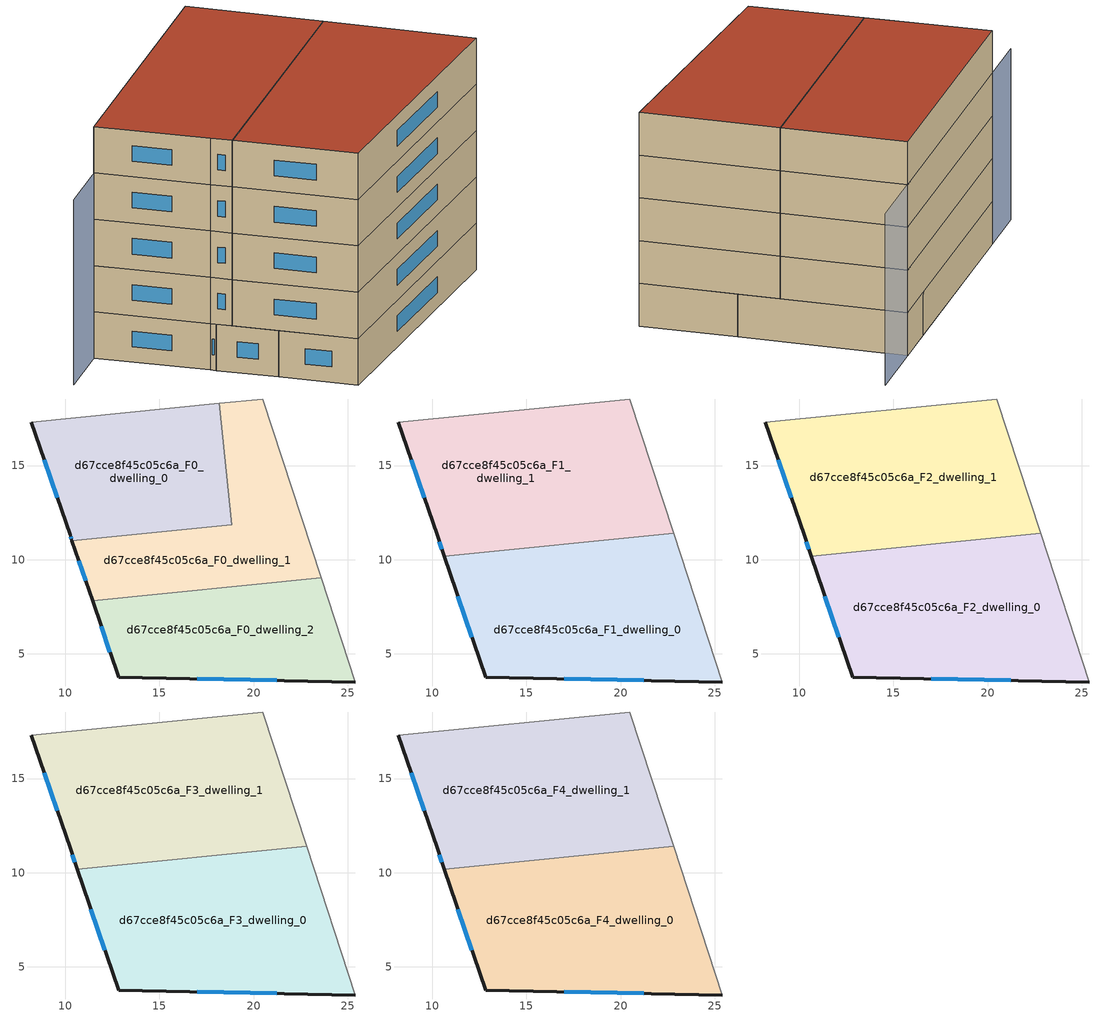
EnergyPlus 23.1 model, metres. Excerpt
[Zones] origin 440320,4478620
d67cce8f45c05c6a_F0_dwelling_0
 floor ground (EU_floor_Construction): 18.19,18.31 18.83,11.87 10.35,11.01 10.24,11.32 8.19,17.3 z0
 wall outside (EU_wall_Construction): 8.19,17.3 10.24,11.32 10.35,11.01 z0:3
 wall adiabatic (EU_wall_Construction): 18.19,18.31 8.19,17.3 z0:3
 wall to d67cce8f45c05c6a_F0_dwelling_1 (EU_wall_Construction): 10.35,11.01 18.83,11.87 18.19,18.31 z0:3
 window (EU_Window_Construction): 10.28,11.22 10.31,11.11 / 8.87,15.31 9.56,13.3 z0.99:2.01
d67cce8f45c05c6a_F0_dwelling_1
 floor ground (EU_floor_Construction): 20.5,18.54 23.6,9.02 11.44,7.8 10.35,11.01 18.83,11.87 18.19,18.31 z0
 wall outside (EU_wall_Construction): 10.35,11.01 11.44,7.8 z0:3
 wall adiabatic (EU_wall_Construction): 23.6,9.02 20.5,18.54 18.19,18.31 z0:3
 wall to d67cce8f45c05c6a_F0_dwelling_2 (EU_wall_Construction): 11.44,7.8 23.6,9.02 z0:3
 window (EU_Window_Construction): 10.71,9.95 11.08,8.87 z0.99:2.01
d67cce8f45c05c6a_F0_dwelling_2
 floor ground (EU_floor_Construction): 23.6,9.02 25.4,3.49 12.83,3.74 11.44,7.8 z0
 wall outside (EU_wall_Construction): 11.44,7.8 12.83,3.74 25.4,3.49 z0:3
 wall adiabatic (EU_wall_Construction): 25.4,3.49 23.6,9.02 z0:3
 window (EU_Window_Construction): 17,3.66 21.23,3.57 / 11.9,6.45 12.37,5.09 z0.99:2.01
d67cce8f45c05c6a_F1_dwelling_0
 floor to d67cce8f45c05c6a_F0_dwelling_2 (EU_floor_Construction): 23.6,9.02 25.4,3.49 12.83,3.74 11.44,7.8 z3
 floor to d67cce8f45c05c6a_F0_dwelling_1 (EU_floor_Construction): 22.82,11.41 23.6,9.02 11.44,7.8 10.63,10.19 z3
 wall outside (EU_wall_Construction): 10.63,10.19 12.83,3.74 25.4,3.49 z3:6
 wall to d67cce8f45c05c6a_F1_dwelling_1 (EU_wall_Construction): 22.82,11.41 10.63,10.19 z3:6
 wall adiabatic (EU_wall_Construction): 25.4,3.49 22.82,11.41 z3:6
 window (EU_Window_Construction): 11.36,8.05 12.1,5.88 / 17,3.66 21.23,3.57 z3.99:5.01
d67cce8f45c05c6a_F1_dwelling_1
 floor to d67cce8f45c05c6a_F0_dwelling_0 (EU_floor_Construction): 18.19,18.31 18.83,11.87 10.35,11.01 10.24,11.32 8.19,17.3 z3
 floor to d67cce8f45c05c6a_F0_dwelling_1 (EU_floor_Construction): 20.5,18.54 22.82,11.41 10.63,10.19 10.35,11.01 18.83,11.87 18.19,18.31 z3
 wall outside (EU_wall_Construction): 8.19,17.3 10.24,11.32 10.63,10.19 z3:6
 wall adiabatic (EU_wall_Construction): 22.82,11.41 20.5,18.54 8.19,17.3 z3:6
 window (EU_Window_Construction): 10.37,10.94 10.5,10.56 / 8.87,15.31 9.56,13.3 z3.99:5.01
d67cce8f45c05c6a_F2_dwelling_0
 floor to d67cce8f45c05c6a_F1_dwelling_0 (EU_floor_Construction): 22.82,11.41 25.4,3.49 12.83,3.74 10.63,10.19 z6
 wall outside (EU_wall_Construction): 10.63,10.19 12.83,3.74 25.4,3.49 z6:9
 wall to d67cce8f45c05c6a_F2_dwelling_1 (EU_wall_Construction): 22.82,11.41 10.63,10.19 z6:9
 wall adiabatic (EU_wall_Construction): 25.4,3.49 22.82,11.41 z6:9
 window (EU_Window_Construction): 11.36,8.05 12.1,5.88 / 17,3.66 21.23,3.57 z6.99:8.01
d67cce8f45c05c6a_F2_dwelling_1
 floor to d67cce8f45c05c6a_F1_dwelling_1 (EU_floor_Construction): 20.5,18.54 22.82,11.41 10.63,10.19 10.24,11.32 8.19,17.3 z6
 wall outside (EU_wall_Construction): 8.19,17.3 10.24,11.32 10.63,10.19 z6:9
 wall adiabatic (EU_wall_Construction): 22.82,11.41 20.5,18.54 8.19,17.3 z6:9
 window (EU_Window_Construction): 10.37,10.94 10.5,10.56 / 8.87,15.31 9.56,13.3 z6.99:8.01
d67cce8f45c05c6a_F3_dwelling_0
 floor to d67cce8f45c05c6a_F2_dwelling_0 (EU_floor_Construction): 22.82,11.41 25.4,3.49 12.83,3.74 10.63,10.19 z9
 wall outside (EU_wall_Construction): 10.63,10.19 12.83,3.74 25.4,3.49 z9:12
 wall to d67cce8f45c05c6a_F3_dwelling_1 (EU_wall_Construction): 22.82,11.41 10.63,10.19 z9:12
 wall adiabatic (EU_wall_Construction): 25.4,3.49 22.82,11.41 z9:12
 window (EU_Window_Construction): 11.36,8.05 12.1,5.88 / 17,3.66 21.23,3.57 z9.99:11.01
d67cce8f45c05c6a_F3_dwelling_1
 floor to d67cce8f45c05c6a_F2_dwelling_1 (EU_floor_Construction): 20.5,18.54 22.82,11.41 10.63,10.19 10.24,11.32 8.19,17.3 z9
 wall outside (EU_wall_Construction): 8.19,17.3 10.24,11.32 10.63,10.19 z9:12
 wall adiabatic (EU_wall_Construction): 22.82,11.41 20.5,18.54 8.19,17.3 z9:12
 window (EU_Window_Construction): 10.37,10.94 10.5,10.56 / 8.87,15.31 9.56,13.3 z9.99:11.01
d67cce8f45c05c6a_F4_dwelling_0
 floor to d67cce8f45c05c6a_F3_dwelling_0 (EU_floor_Construction): 22.82,11.41 25.4,3.49 12.83,3.74 10.63,10.19 z12
 wall outside (EU_wall_Construction): 10.63,10.19 12.83,3.74 25.4,3.49 z12:15
 wall to d67cce8f45c05c6a_F4_dwelling_1 (EU_wall_Construction): 22.82,11.41 10.63,10.19 z12:15
 wall adiabatic (EU_wall_Construction): 25.4,3.49 22.82,11.41 z12:15
 window (EU_Window_Construction): 11.36,8.05 12.1,5.88 / 17,3.66 21.23,3.57 z12.99:14.01
 roof outside (EU_roof_Construction): 25.4,3.49 22.82,11.41 10.63,10.19 12.83,3.74 z15
d67cce8f45c05c6a_F4_dwelling_1
 floor to d67cce8f45c05c6a_F3_dwelling_1 (EU_floor_Construction): 20.5,18.54 22.82,11.41 10.63,10.19 10.24,11.32 8.19,17.3 z12
 wall outside (EU_wall_Construction): 8.19,17.3 10.24,11.32 10.63,10.19 z12:15
 wall adiabatic (EU_wall_Construction): 22.82,11.41 20.5,18.54 8.19,17.3 z12:15
 window (EU_Window_Construction): 10.37,10.94 10.5,10.56 / 8.87,15.31 9.56,13.3 z12.99:14.01
 roof outside (EU_roof_Construction): 22.82,11.41 20.5,18.54 8.19,17.3 10.24,11.32 10.63,10.19 z15
shading: 23.75,18.87 5.46,17.02 z0:12
[Building]
EU S2 Campaign: North Axis=0; Terrain=City; Solar Distribution=FullExterior
[Site:Location]
Madrid: Latitude=40.5; Longitude=-3.5; Time Zone=1; Elevation=609
[SizingPeriod:WeatherFileDays]
AnnualSizingPeriod: Begin Month=1; Begin Day of Month=1; End Month=12; End Day of Month=31; Day of Week for Start Day=Monday; Use Weather File Daylight Saving Period=No; Use Weather File Rain and Snow Indicators=No
[MATERIAL]
EU_InternalMass_Material: Roughness=MediumRough; Thickness=0.1; Conductivity=1; Density=1800; Specific Heat=900; Thermal Absorptance=0.9; Solar Absorptance=0.7; Visible Absorptance=0.7
[MATERIAL:NOMASS] Roughness=MediumRough; Thermal Absorptance=0.9; Solar Absorptance=0.7; Visible Absorptance=0.7
Name | Thermal Resistance
EU_wall_NoMass | 0.609216
EU_roof_NoMass | 0.513268
EU_floor_NoMass | 0.568163
[WINDOWMATERIAL:SIMPLEGLAZINGSYSTEM]
EU_Window_SimpleGlazing: UFactor=5.50606; Solar Heat Gain Coefficient=0.85; Visible Transmittance=0.85
[CONSTRUCTION]
EU_wall_Construction: EU_wall_NoMass
EU_roof_Construction: EU_roof_NoMass
EU_floor_Construction: EU_floor_NoMass
EU_InternalMass_Construction: EU_InternalMass_Material
EU_Window_Construction: EU_Window_SimpleGlazing
[ZONE] Type=1; Multiplier=1; Ceiling Height=autocalculate; Floor Area=autocalculate; Part of Total Floor Area=Yes
Name | Volume
d67cce8f45c05c6a_F0_dwelling_0 | 180.308
d67cce8f45c05c6a_F1_dwelling_0; d67cce8f45c05c6a_F2_dwelling_0; d67cce8f45c05c6a_F3_dwelling_0; d67cce8f45c05c6a_F4_dwelling_0 | 270.468
d67cce8f45c05c6a_F0_dwelling_1 | 180.305
d67cce8f45c05c6a_F1_dwelling_1; d67cce8f45c05c6a_F2_dwelling_1; d67cce8f45c05c6a_F3_dwelling_1; d67cce8f45c05c6a_F4_dwelling_1 | 270.457
d67cce8f45c05c6a_F0_dwelling_2 | 180.304
[INTERNALMASS] Construction=EU_InternalMass_Construction
Name | Zone or ZoneList | Surface Area
d67cce8f45c05c6a_F0_dwelling_0_EU_InternalMass | d67cce8f45c05c6a_F0_dwelling_0 | 60.1037
d67cce8f45c05c6a_F0_dwelling_1_EU_InternalMass | d67cce8f45c05c6a_F0_dwelling_1 | 60.1017
d67cce8f45c05c6a_F0_dwelling_2_EU_InternalMass | d67cce8f45c05c6a_F0_dwelling_2 | 60.1038
d67cce8f45c05c6a_F1_dwelling_0_EU_InternalMass | d67cce8f45c05c6a_F1_dwelling_0 | 90.1559
d67cce8f45c05c6a_F1_dwelling_1_EU_InternalMass | d67cce8f45c05c6a_F1_dwelling_1 | 90.1522
d67cce8f45c05c6a_F2_dwelling_0_EU_InternalMass | d67cce8f45c05c6a_F2_dwelling_0 | 90.1559
d67cce8f45c05c6a_F2_dwelling_1_EU_InternalMass | d67cce8f45c05c6a_F2_dwelling_1 | 90.1522
d67cce8f45c05c6a_F3_dwelling_0_EU_InternalMass | d67cce8f45c05c6a_F3_dwelling_0 | 90.1559
d67cce8f45c05c6a_F3_dwelling_1_EU_InternalMass | d67cce8f45c05c6a_F3_dwelling_1 | 90.1522
d67cce8f45c05c6a_F4_dwelling_0_EU_InternalMass | d67cce8f45c05c6a_F4_dwelling_0 | 90.1559
d67cce8f45c05c6a_F4_dwelling_1_EU_InternalMass | d67cce8f45c05c6a_F4_dwelling_1 | 90.1522
[OTHEREQUIPMENT] Fuel Type=Electricity; Design Level Calculation Method=Watts/Area; Power per Zone Floor Area=1; Fraction Latent=0; Fraction Radiant=0; Fraction Lost=0; Carbon Dioxide Generation Rate=0; EndUse Subcategory=EU_Step8_InternalGains
Name | Zone or ZoneList or Space or SpaceList | Schedule
EU_Step8_InternalGain_d67cce8f45c05c6a_F0_dwelling_0_f000 | d67cce8f45c05c6a_F0_dwelling_0 | EU_Step8_GainSchedule_d67cce8f45c05c6a_F0_dwelling_0_f000
EU_Step8_InternalGain_d67cce8f45c05c6a_F0_dwelling_1_f000 | d67cce8f45c05c6a_F0_dwelling_1 | EU_Step8_GainSchedule_d67cce8f45c05c6a_F0_dwelling_1_f000
EU_Step8_InternalGain_d67cce8f45c05c6a_F0_dwelling_2_f000 | d67cce8f45c05c6a_F0_dwelling_2 | EU_Step8_GainSchedule_d67cce8f45c05c6a_F0_dwelling_2_f000
EU_Step8_InternalGain_d67cce8f45c05c6a_F1_dwelling_0_f000 | d67cce8f45c05c6a_F1_dwelling_0 | EU_Step8_GainSchedule_d67cce8f45c05c6a_F1_dwelling_0_f000
EU_Step8_InternalGain_d67cce8f45c05c6a_F1_dwelling_1_f000 | d67cce8f45c05c6a_F1_dwelling_1 | EU_Step8_GainSchedule_d67cce8f45c05c6a_F1_dwelling_1_f000
EU_Step8_InternalGain_d67cce8f45c05c6a_F2_dwelling_0_f000 | d67cce8f45c05c6a_F2_dwelling_0 | EU_Step8_GainSchedule_d67cce8f45c05c6a_F2_dwelling_0_f000
EU_Step8_InternalGain_d67cce8f45c05c6a_F2_dwelling_1_f000 | d67cce8f45c05c6a_F2_dwelling_1 | EU_Step8_GainSchedule_d67cce8f45c05c6a_F2_dwelling_1_f000
EU_Step8_InternalGain_d67cce8f45c05c6a_F3_dwelling_0_f000 | d67cce8f45c05c6a_F3_dwelling_0 | EU_Step8_GainSchedule_d67cce8f45c05c6a_F3_dwelling_0_f000
EU_Step8_InternalGain_d67cce8f45c05c6a_F3_dwelling_1_f000 | d67cce8f45c05c6a_F3_dwelling_1 | EU_Step8_GainSchedule_d67cce8f45c05c6a_F3_dwelling_1_f000
EU_Step8_InternalGain_d67cce8f45c05c6a_F4_dwelling_0_f000 | d67cce8f45c05c6a_F4_dwelling_0 | EU_Step8_GainSchedule_d67cce8f45c05c6a_F4_dwelling_0_f000
EU_Step8_InternalGain_d67cce8f45c05c6a_F4_dwelling_1_f000 | d67cce8f45c05c6a_F4_dwelling_1 | EU_Step8_GainSchedule_d67cce8f45c05c6a_F4_dwelling_1_f000
[ZONEVENTILATION:DESIGNFLOWRATE] Schedule=EU_AlwaysOn; Design Flow Rate Calculation Method=AirChanges/Hour; Air Changes per Hour=0.752966; Ventilation Type=Natural; Fan Pressure Rise=0; Fan Total Efficiency=1; Constant Term Coefficient=1; Temperature Term Coefficient=0; Velocity Term Coefficient=0; Velocity Squared Term Coefficient=0; Minimum Indoor Temperature=-100; Maximum Indoor Temperature=100; Delta Temperature=-100; Minimum Outdoor Temperature=-100; Maximum Outdoor Temperature=100; Maximum Wind Speed=40
Name | Zone or ZoneList or Space or SpaceList
EU_ConstantAir_d67cce8f45c05c6a_F0_dwelling_0 | d67cce8f45c05c6a_F0_dwelling_0
EU_ConstantAir_d67cce8f45c05c6a_F0_dwelling_1 | d67cce8f45c05c6a_F0_dwelling_1
EU_ConstantAir_d67cce8f45c05c6a_F0_dwelling_2 | d67cce8f45c05c6a_F0_dwelling_2
EU_ConstantAir_d67cce8f45c05c6a_F1_dwelling_0 | d67cce8f45c05c6a_F1_dwelling_0
EU_ConstantAir_d67cce8f45c05c6a_F1_dwelling_1 | d67cce8f45c05c6a_F1_dwelling_1
EU_ConstantAir_d67cce8f45c05c6a_F2_dwelling_0 | d67cce8f45c05c6a_F2_dwelling_0
EU_ConstantAir_d67cce8f45c05c6a_F2_dwelling_1 | d67cce8f45c05c6a_F2_dwelling_1
EU_ConstantAir_d67cce8f45c05c6a_F3_dwelling_0 | d67cce8f45c05c6a_F3_dwelling_0
EU_ConstantAir_d67cce8f45c05c6a_F3_dwelling_1 | d67cce8f45c05c6a_F3_dwelling_1
EU_ConstantAir_d67cce8f45c05c6a_F4_dwelling_0 | d67cce8f45c05c6a_F4_dwelling_0
EU_ConstantAir_d67cce8f45c05c6a_F4_dwelling_1 | d67cce8f45c05c6a_F4_dwelling_1
[HVACTEMPLATE:THERMOSTAT] Constant Heating Setpoint=20; Constant Cooling Setpoint=50
EU_HeatOnly_d67cce8f45c05c6a_F0_dwelling_0; EU_HeatOnly_d67cce8f45c05c6a_F0_dwelling_1; EU_HeatOnly_d67cce8f45c05c6a_F0_dwelling_2; EU_HeatOnly_d67cce8f45c05c6a_F1_dwelling_0; EU_HeatOnly_d67cce8f45c05c6a_F1_dwelling_1; EU_HeatOnly_d67cce8f45c05c6a_F2_dwelling_0; EU_HeatOnly_d67cce8f45c05c6a_F2_dwelling_1; EU_HeatOnly_d67cce8f45c05c6a_F3_dwelling_0; EU_HeatOnly_d67cce8f45c05c6a_F3_dwelling_1; EU_HeatOnly_d67cce8f45c05c6a_F4_dwelling_0; EU_HeatOnly_d67cce8f45c05c6a_F4_dwelling_1
[HVACTEMPLATE:ZONE:IDEALLOADSAIRSYSTEM] System Availability Schedule=EU_AlwaysOn; Maximum Heating Supply Air Temperature=50; Minimum Cooling Supply Air Temperature=13; Maximum Heating Supply Air Humidity Ratio=0.0156; Minimum Cooling Supply Air Humidity Ratio=0.0077; Heating Limit=NoLimit; Cooling Limit=NoLimit; Heating Availability Schedule=EU_AlwaysOn; Cooling Availability Schedule=EU_CoolingOff; Dehumidification Control Type=ConstantSensibleHeatRatio; Cooling Sensible Heat Ratio=0.7; Dehumidification Setpoint=60; Humidification Control Type=None; Humidification Setpoint=30; Outdoor Air Method=None; Outdoor Air Flow Rate per Person=0.00944; Outdoor Air Flow Rate per Zone Floor Area=0; Outdoor Air Flow Rate per Zone=0; Demand Controlled Ventilation Type=None; Outdoor Air Economizer Type=NoEconomizer; Heat Recovery Type=None; Sensible Heat Recovery Effectiveness=0.7; Latent Heat Recovery Effectiveness=0.65
Name | Template Thermostat
d67cce8f45c05c6a_F0_dwelling_0 | EU_HeatOnly_d67cce8f45c05c6a_F0_dwelling_0
d67cce8f45c05c6a_F0_dwelling_1 | EU_HeatOnly_d67cce8f45c05c6a_F0_dwelling_1
d67cce8f45c05c6a_F0_dwelling_2 | EU_HeatOnly_d67cce8f45c05c6a_F0_dwelling_2
d67cce8f45c05c6a_F1_dwelling_0 | EU_HeatOnly_d67cce8f45c05c6a_F1_dwelling_0
d67cce8f45c05c6a_F1_dwelling_1 | EU_HeatOnly_d67cce8f45c05c6a_F1_dwelling_1
d67cce8f45c05c6a_F2_dwelling_0 | EU_HeatOnly_d67cce8f45c05c6a_F2_dwelling_0
d67cce8f45c05c6a_F2_dwelling_1 | EU_HeatOnly_d67cce8f45c05c6a_F2_dwelling_1
d67cce8f45c05c6a_F3_dwelling_0 | EU_HeatOnly_d67cce8f45c05c6a_F3_dwelling_0
d67cce8f45c05c6a_F3_dwelling_1 | EU_HeatOnly_d67cce8f45c05c6a_F3_dwelling_1
d67cce8f45c05c6a_F4_dwelling_0 | EU_HeatOnly_d67cce8f45c05c6a_F4_dwelling_0
d67cce8f45c05c6a_F4_dwelling_1 | EU_HeatOnly_d67cce8f45c05c6a_F4_dwelling_1
[SIZING:ZONE] Zone Cooling Design Supply Air Temperature Input Method=SupplyAirTemperature; Zone Cooling Design Supply Air Temperature=13; Zone Heating Design Supply Air Temperature Input Method=SupplyAirTemperature; Zone Heating Design Supply Air Temperature=50; Zone Cooling Design Supply Air Humidity Ratio=0.008; Zone Heating Design Supply Air Humidity Ratio=0.008; Cooling Design Air Flow Method=DesignDay; Cooling Design Air Flow Rate=0; Cooling Minimum Air Flow per Zone Floor Area=0.000762; Cooling Minimum Air Flow=0; Cooling Minimum Air Flow Fraction=0.2; Heating Design Air Flow Method=DesignDay; Heating Design Air Flow Rate=0; Heating Maximum Air Flow per Zone Floor Area=0.002032; Heating Maximum Air Flow=0.141576; Heating Maximum Air Flow Fraction=0.3; Account for Dedicated Outdoor Air System=No; Dedicated Outdoor Air System Control Strategy=NeutralSupplyAir; Dedicated Outdoor Air Low Setpoint Temperature for Design=autosize; Dedicated Outdoor Air High Setpoint Temperature for Design=autosize; Zone Load Sizing Method=Sensible Load Only No Latent Load; Zone Latent Cooling Design Supply Air Humidity Ratio Input Method=HumidityRatioDifference; Zone Cooling Design Supply Air Humidity Ratio Difference=0.005; Zone Latent Heating Design Supply Air Humidity Ratio Input Method=HumidityRatioDifference; Zone Humidification Design Supply Air Humidity Ratio Difference=0.005
d67cce8f45c05c6a_F0_dwelling_0; d67cce8f45c05c6a_F0_dwelling_1; d67cce8f45c05c6a_F0_dwelling_2; d67cce8f45c05c6a_F1_dwelling_0; d67cce8f45c05c6a_F1_dwelling_1; d67cce8f45c05c6a_F2_dwelling_0; d67cce8f45c05c6a_F2_dwelling_1; d67cce8f45c05c6a_F3_dwelling_0; d67cce8f45c05c6a_F3_dwelling_1; d67cce8f45c05c6a_F4_dwelling_0; d67cce8f45c05c6a_F4_dwelling_1
[SCHEDULE:CONSTANT]
Name | Hourly Value
EU_AlwaysOn | 1
EU_CoolingOff | 0
[SCHEDULE:FILE] Column Number=1; Rows to Skip at Top=0; Number of Hours of Data=8760; Column Separator=Comma; Interpolate to Timestep=No; Minutes per Item=60; Adjust Schedule for Daylight Savings=Yes
Name | File
EU_Step8_GainSchedule_d67cce8f45c05c6a_F0_dwelling_0_f000 | ../../schedules/d67cce8f45c05c6a/d67cce8f45c05c6a_F0_dwelling_0_f000_gain.csv
EU_Step8_GainSchedule_d67cce8f45c05c6a_F0_dwelling_1_f000 | ../../schedules/d67cce8f45c05c6a/d67cce8f45c05c6a_F0_dwelling_1_f000_gain.csv
EU_Step8_GainSchedule_d67cce8f45c05c6a_F0_dwelling_2_f000 | ../../schedules/d67cce8f45c05c6a/d67cce8f45c05c6a_F0_dwelling_2_f000_gain.csv
EU_Step8_GainSchedule_d67cce8f45c05c6a_F1_dwelling_0_f000 | ../../schedules/d67cce8f45c05c6a/d67cce8f45c05c6a_F1_dwelling_0_f000_gain.csv
EU_Step8_GainSchedule_d67cce8f45c05c6a_F1_dwelling_1_f000 | ../../schedules/d67cce8f45c05c6a/d67cce8f45c05c6a_F1_dwelling_1_f000_gain.csv
EU_Step8_GainSchedule_d67cce8f45c05c6a_F2_dwelling_0_f000 | ../../schedules/d67cce8f45c05c6a/d67cce8f45c05c6a_F2_dwelling_0_f000_gain.csv
EU_Step8_GainSchedule_d67cce8f45c05c6a_F2_dwelling_1_f000 | ../../schedules/d67cce8f45c05c6a/d67cce8f45c05c6a_F2_dwelling_1_f000_gain.csv
EU_Step8_GainSchedule_d67cce8f45c05c6a_F3_dwelling_0_f000 | ../../schedules/d67cce8f45c05c6a/d67cce8f45c05c6a_F3_dwelling_0_f000_gain.csv
EU_Step8_GainSchedule_d67cce8f45c05c6a_F3_dwelling_1_f000 | ../../schedules/d67cce8f45c05c6a/d67cce8f45c05c6a_F3_dwelling_1_f000_gain.csv
EU_Step8_GainSchedule_d67cce8f45c05c6a_F4_dwelling_0_f000 | ../../schedules/d67cce8f45c05c6a/d67cce8f45c05c6a_F4_dwelling_0_f000_gain.csv
EU_Step8_GainSchedule_d67cce8f45c05c6a_F4_dwelling_1_f000 | ../../schedules/d67cce8f45c05c6a/d67cce8f45c05c6a_F4_dwelling_1_f000_gain.csv
